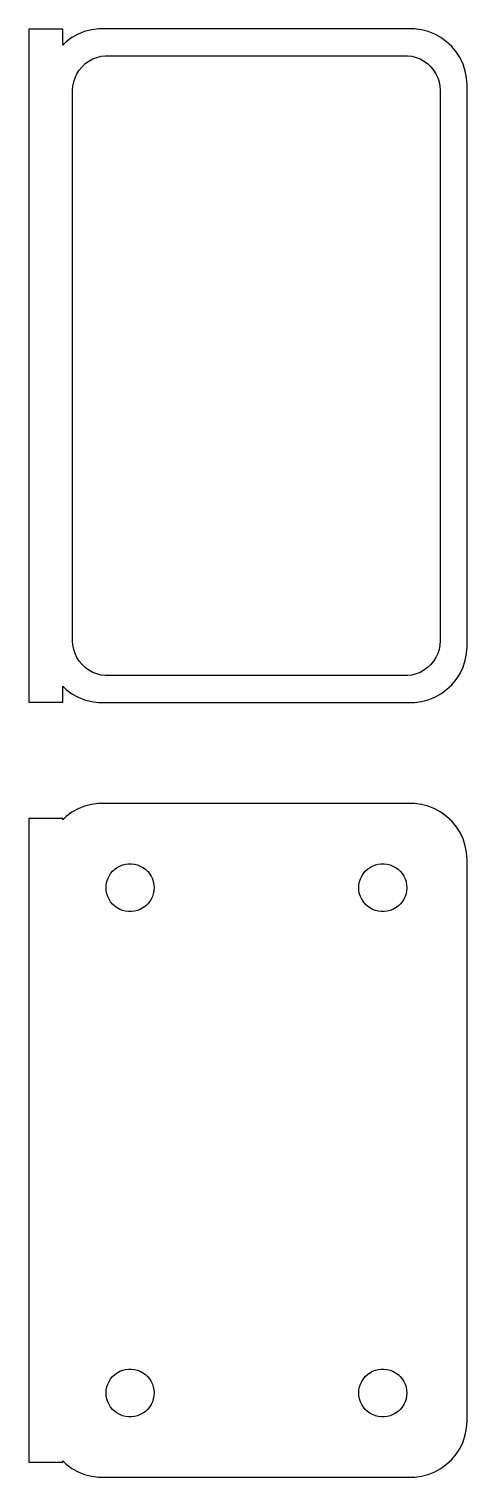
# Model space of a CAD drawing. Header units: metres. Extents: x -20 to 19, y 108 to 237.
import ezdxf

# ---------------------------------------------------------------- set-up
doc = ezdxf.new("R2010")
doc.units = ezdxf.units.M

msp = doc.modelspace()

# ---------------------------------------------------------------- linework, layer by layer
for p, q in [((-17.25, 236.979), (-20.25, 236.979)), ((-20.25, 236.979), (-20.25, 177.021)), ((-17.25, 235.559), (-17.25, 236.979)), ((-16.4291, 236.222), (-16.9371, 235.853)), ((-15.8789, 236.524), (-16.4291, 236.222)), ((-15.2951, 236.755), (-15.8789, 236.524)), ((-14.6869, 236.911), (-15.2951, 236.755)), ((-14.0639, 236.99), (-14.6869, 236.911)), ((14.0639, 236.99), (-14.0639, 236.99)), ((14.6869, 236.911), (14.0639, 236.99)), ((15.2951, 236.755), (14.6869, 236.911)), ((15.8789, 236.524), (15.2951, 236.755)), ((16.4291, 236.222), (15.8789, 236.524)), ((16.9371, 235.853), (16.4291, 236.222)), ((-16.9371, 235.853), (-17.25, 235.559)), ((17.3948, 235.423), (16.9371, 235.853)), ((17.7951, 234.939), (17.3948, 235.423)), ((18.1315, 234.409), (17.7951, 234.939)), ((-15.7684, 233.33), (-15.5192, 233.631)), ((-15.5192, 233.631), (-15.2342, 233.899)), ((-15.2342, 233.899), (-14.918, 234.128)), ((-14.918, 234.128), (-14.5754, 234.317)), ((-14.5754, 234.317), (-14.2119, 234.461)), ((-14.2119, 234.461), (-13.8333, 234.558)), ((-13.8333, 234.558), (-13.4454, 234.607)), ((-13.4454, 234.607), (13.4454, 234.607)), ((13.4454, 234.607), (13.8333, 234.558)), ((13.8333, 234.558), (14.2119, 234.461)), ((14.2119, 234.461), (14.5754, 234.317)), ((14.5754, 234.317), (14.918, 234.128)), ((14.918, 234.128), (15.2342, 233.899)), ((15.2342, 233.899), (15.5192, 233.631)), ((15.5192, 233.631), (15.7684, 233.33)), ((18.3989, 233.841), (18.1315, 234.409)), ((18.5929, 233.243), (18.3989, 233.841)), ((-16.3384, 231.89), (-16.2651, 232.274)), ((-16.2651, 232.274), (-16.1443, 232.646)), ((-16.1443, 232.646), (-15.9779, 233)), ((-15.9779, 233), (-15.7684, 233.33)), ((15.7684, 233.33), (15.9779, 233)), ((15.9779, 233), (16.1443, 232.646)), ((16.1443, 232.646), (16.2651, 232.274)), ((16.2651, 232.274), (16.3384, 231.89)), ((18.7106, 232.627), (18.5929, 233.243)), ((18.75, 232), (18.7106, 232.627)), ((-16.3629, 231.5), (-16.3384, 231.89)), ((-16.3629, 182.5), (-16.3629, 231.5)), ((16.3384, 231.89), (16.3629, 231.5)), ((16.3629, 231.5), (16.3629, 182.5)), ((18.75, 182), (18.75, 232)), ((-16.3384, 182.11), (-16.3629, 182.5)), ((-16.2651, 181.726), (-16.3384, 182.11)), ((16.3384, 182.11), (16.2651, 181.726)), ((16.3629, 182.5), (16.3384, 182.11)), ((18.7106, 181.373), (18.75, 182)), ((-16.1443, 181.354), (-16.2651, 181.726)), ((-15.9779, 181), (-16.1443, 181.354)), ((-15.7684, 180.67), (-15.9779, 181)), ((-15.5192, 180.369), (-15.7684, 180.67)), ((15.7684, 180.67), (15.5192, 180.369)), ((15.9779, 181), (15.7684, 180.67)), ((16.1443, 181.354), (15.9779, 181)), ((16.2651, 181.726), (16.1443, 181.354)), ((18.3989, 180.159), (18.5929, 180.757)), ((18.5929, 180.757), (18.7106, 181.373)), ((-15.2342, 180.101), (-15.5192, 180.369)), ((-14.918, 179.872), (-15.2342, 180.101)), ((-14.5754, 179.683), (-14.918, 179.872)), ((-14.2119, 179.539), (-14.5754, 179.683)), ((-13.8333, 179.442), (-14.2119, 179.539)), ((-13.4454, 179.393), (-13.8333, 179.442)), ((13.4454, 179.393), (-13.4454, 179.393)), ((13.8333, 179.442), (13.4454, 179.393)), ((14.2119, 179.539), (13.8333, 179.442)), ((14.5754, 179.683), (14.2119, 179.539)), ((14.918, 179.872), (14.5754, 179.683)), ((15.2342, 180.101), (14.918, 179.872)), ((15.5192, 180.369), (15.2342, 180.101)), ((17.7951, 179.061), (18.1315, 179.591)), ((18.1315, 179.591), (18.3989, 180.159)), ((-17.25, 177.021), (-17.25, 178.441)), ((-17.25, 178.441), (-16.9371, 178.147)), ((-16.9371, 178.147), (-16.4291, 177.778)), ((16.4291, 177.778), (16.9371, 178.147)), ((16.9371, 178.147), (17.3948, 178.577)), ((17.3948, 178.577), (17.7951, 179.061)), ((-20.25, 177.021), (-17.25, 177.021)), ((-16.4291, 177.778), (-15.8789, 177.476)), ((-15.8789, 177.476), (-15.2951, 177.245)), ((-15.2951, 177.245), (-14.6869, 177.089)), ((-14.6869, 177.089), (-14.0639, 177.01)), ((-14.0639, 177.01), (14.0639, 177.01)), ((14.0639, 177.01), (14.6869, 177.089)), ((14.6869, 177.089), (15.2951, 177.245)), ((15.2951, 177.245), (15.8789, 177.476)), ((15.8789, 177.476), (16.4291, 177.778)), ((-15.2951, 167.755), (-15.8789, 167.524)), ((-14.6869, 167.911), (-15.2951, 167.755)), ((-14.0639, 167.99), (-14.6869, 167.911)), ((14.0639, 167.99), (-14.0639, 167.99)), ((14.6869, 167.911), (14.0639, 167.99)), ((15.2951, 167.755), (14.6869, 167.911)), ((15.8789, 167.524), (15.2951, 167.755)), ((-17.25, 166.653), (-20.25, 166.653)), ((-20.25, 166.653), (-20.25, 109.347)), ((-16.9371, 166.853), (-17.25, 166.559)), ((-17.25, 166.559), (-17.25, 166.653)), ((-16.4291, 167.222), (-16.9371, 166.853)), ((-15.8789, 167.524), (-16.4291, 167.222)), ((16.4291, 167.222), (15.8789, 167.524)), ((16.9371, 166.853), (16.4291, 167.222)), ((17.3948, 166.423), (16.9371, 166.853)), ((17.7951, 165.939), (17.3948, 166.423)), ((18.1315, 165.409), (17.7951, 165.939)), ((18.3989, 164.841), (18.1315, 165.409)), ((18.5929, 164.243), (18.3989, 164.841)), ((18.7106, 163.627), (18.5929, 164.243)), ((-12.1591, 162.432), (-11.9098, 162.531)), ((-11.9098, 162.531), (-11.6501, 162.597)), ((-11.6501, 162.597), (-11.3841, 162.631)), ((-11.3841, 162.631), (-11.1159, 162.631)), ((-11.1159, 162.631), (-10.8499, 162.597)), ((-10.8499, 162.597), (-10.5901, 162.531)), ((-10.5901, 162.531), (-10.3408, 162.432)), ((10.3408, 162.432), (10.5901, 162.531)), ((10.5901, 162.531), (10.8499, 162.597)), ((10.8499, 162.597), (11.1159, 162.631)), ((11.1159, 162.631), (11.3841, 162.631)), ((11.3841, 162.631), (11.6501, 162.597)), ((11.6501, 162.597), (11.9098, 162.531)), ((11.9098, 162.531), (12.1591, 162.432)), ((18.75, 163), (18.7106, 163.627)), ((18.75, 113), (18.75, 163)), ((-13.3182, 161.031), (-13.2353, 161.286)), ((-13.2353, 161.286), (-13.1212, 161.529)), ((-13.1212, 161.529), (-12.9775, 161.755)), ((-12.9775, 161.755), (-12.8065, 161.962)), ((-12.8065, 161.962), (-12.6111, 162.145)), ((-12.6111, 162.145), (-12.3941, 162.303)), ((-12.3941, 162.303), (-12.1591, 162.432)), ((-10.3408, 162.432), (-10.1059, 162.303)), ((-10.1059, 162.303), (-9.8889, 162.145)), ((-9.8889, 162.145), (-9.69344, 161.962)), ((-9.69344, 161.962), (-9.52251, 161.755)), ((-9.52251, 161.755), (-9.37881, 161.529)), ((-9.37881, 161.529), (-9.26465, 161.286)), ((-9.26465, 161.286), (-9.18178, 161.031)), ((9.18178, 161.031), (9.26465, 161.286)), ((9.26465, 161.286), (9.37881, 161.529)), ((9.37881, 161.529), (9.52251, 161.755)), ((9.52251, 161.755), (9.69344, 161.962)), ((9.69344, 161.962), (9.8889, 162.145)), ((9.8889, 162.145), (10.1059, 162.303)), ((10.1059, 162.303), (10.3408, 162.432)), ((12.1591, 162.432), (12.3941, 162.303)), ((12.3941, 162.303), (12.6111, 162.145)), ((12.6111, 162.145), (12.8065, 161.962)), ((12.8065, 161.962), (12.9775, 161.755)), ((12.9775, 161.755), (13.1212, 161.529)), ((13.1212, 161.529), (13.2353, 161.286)), ((13.2353, 161.286), (13.3182, 161.031)), ((-13.3853, 160.5), (-13.3685, 160.768)), ((-13.3685, 160.232), (-13.3853, 160.5)), ((-13.3685, 160.768), (-13.3182, 161.031)), ((-13.3182, 159.969), (-13.3685, 160.232)), ((-13.2353, 159.714), (-13.3182, 159.969)), ((-9.18178, 159.969), (-9.26465, 159.714)), ((-9.18178, 161.031), (-9.13153, 160.768)), ((-9.13153, 160.232), (-9.18178, 159.969)), ((-9.13153, 160.768), (-9.1147, 160.5)), ((-9.1147, 160.5), (-9.13153, 160.232)), ((9.1147, 160.5), (9.13153, 160.768)), ((9.13153, 160.232), (9.1147, 160.5)), ((9.13153, 160.768), (9.18178, 161.031)), ((9.18178, 159.969), (9.13153, 160.232)), ((9.26465, 159.714), (9.18178, 159.969)), ((13.3182, 159.969), (13.2353, 159.714)), ((13.3182, 161.031), (13.3685, 160.768)), ((13.3685, 160.232), (13.3182, 159.969)), ((13.3685, 160.768), (13.3853, 160.5)), ((13.3853, 160.5), (13.3685, 160.232)), ((-13.1212, 159.471), (-13.2353, 159.714)), ((-12.9775, 159.245), (-13.1212, 159.471)), ((-12.8065, 159.038), (-12.9775, 159.245)), ((-12.6111, 158.855), (-12.8065, 159.038)), ((-12.3941, 158.697), (-12.6111, 158.855)), ((-12.1591, 158.568), (-12.3941, 158.697)), ((-10.1059, 158.697), (-10.3408, 158.568)), ((-9.8889, 158.855), (-10.1059, 158.697)), ((-9.69344, 159.038), (-9.8889, 158.855)), ((-9.52251, 159.245), (-9.69344, 159.038)), ((-9.37881, 159.471), (-9.52251, 159.245)), ((-9.26465, 159.714), (-9.37881, 159.471)), ((9.37881, 159.471), (9.26465, 159.714)), ((9.52251, 159.245), (9.37881, 159.471)), ((9.69344, 159.038), (9.52251, 159.245)), ((9.8889, 158.855), (9.69344, 159.038)), ((10.1059, 158.697), (9.8889, 158.855)), ((10.3408, 158.568), (10.1059, 158.697)), ((12.3941, 158.697), (12.1591, 158.568)), ((12.6111, 158.855), (12.3941, 158.697)), ((12.8065, 159.038), (12.6111, 158.855)), ((12.9775, 159.245), (12.8065, 159.038)), ((13.1212, 159.471), (12.9775, 159.245)), ((13.2353, 159.714), (13.1212, 159.471)), ((-11.9098, 158.469), (-12.1591, 158.568)), ((-11.6501, 158.403), (-11.9098, 158.469)), ((-11.3841, 158.369), (-11.6501, 158.403)), ((-11.1159, 158.369), (-11.3841, 158.369)), ((-10.8499, 158.403), (-11.1159, 158.369)), ((-10.5901, 158.469), (-10.8499, 158.403)), ((-10.3408, 158.568), (-10.5901, 158.469)), ((10.5901, 158.469), (10.3408, 158.568)), ((10.8499, 158.403), (10.5901, 158.469)), ((11.1159, 158.369), (10.8499, 158.403)), ((11.3841, 158.369), (11.1159, 158.369)), ((11.6501, 158.403), (11.3841, 158.369)), ((11.9098, 158.469), (11.6501, 158.403)), ((12.1591, 158.568), (11.9098, 158.469)), ((-12.3941, 117.303), (-12.1591, 117.432)), ((-12.1591, 117.432), (-11.9098, 117.531)), ((-11.9098, 117.531), (-11.6501, 117.597)), ((-11.6501, 117.597), (-11.3841, 117.631)), ((-11.3841, 117.631), (-11.1159, 117.631)), ((-11.1159, 117.631), (-10.8499, 117.597)), ((-10.8499, 117.597), (-10.5901, 117.531)), ((-10.5901, 117.531), (-10.3408, 117.432)), ((-10.3408, 117.432), (-10.1059, 117.303)), ((10.1059, 117.303), (10.3408, 117.432)), ((10.3408, 117.432), (10.5901, 117.531)), ((10.5901, 117.531), (10.8499, 117.597)), ((10.8499, 117.597), (11.1159, 117.631)), ((11.1159, 117.631), (11.3841, 117.631)), ((11.3841, 117.631), (11.6501, 117.597)), ((11.6501, 117.597), (11.9098, 117.531)), ((11.9098, 117.531), (12.1591, 117.432)), ((12.1591, 117.432), (12.3941, 117.303)), ((-13.3182, 116.031), (-13.2353, 116.286)), ((-13.2353, 116.286), (-13.1212, 116.529)), ((-13.1212, 116.529), (-12.9775, 116.755)), ((-12.9775, 116.755), (-12.8065, 116.962)), ((-12.8065, 116.962), (-12.6111, 117.145)), ((-12.6111, 117.145), (-12.3941, 117.303)), ((-10.1059, 117.303), (-9.8889, 117.145)), ((-9.8889, 117.145), (-9.69344, 116.962)), ((-9.69344, 116.962), (-9.52251, 116.755)), ((-9.52251, 116.755), (-9.37881, 116.529)), ((-9.37881, 116.529), (-9.26465, 116.286)), ((-9.26465, 116.286), (-9.18178, 116.031)), ((9.18178, 116.031), (9.26465, 116.286)), ((9.26465, 116.286), (9.37881, 116.529)), ((9.37881, 116.529), (9.52251, 116.755)), ((9.52251, 116.755), (9.69344, 116.962)), ((9.69344, 116.962), (9.8889, 117.145)), ((9.8889, 117.145), (10.1059, 117.303)), ((12.3941, 117.303), (12.6111, 117.145)), ((12.6111, 117.145), (12.8065, 116.962)), ((12.8065, 116.962), (12.9775, 116.755)), ((12.9775, 116.755), (13.1212, 116.529)), ((13.1212, 116.529), (13.2353, 116.286)), ((13.2353, 116.286), (13.3182, 116.031)), ((-13.3853, 115.5), (-13.3685, 115.768)), ((-13.3685, 115.232), (-13.3853, 115.5)), ((-13.3685, 115.768), (-13.3182, 116.031)), ((-13.3182, 114.969), (-13.3685, 115.232)), ((-13.2353, 114.714), (-13.3182, 114.969)), ((-9.18178, 114.969), (-9.26465, 114.714)), ((-9.18178, 116.031), (-9.13153, 115.768)), ((-9.13153, 115.232), (-9.18178, 114.969)), ((-9.13153, 115.768), (-9.1147, 115.5)), ((-9.1147, 115.5), (-9.13153, 115.232)), ((9.1147, 115.5), (9.13153, 115.768)), ((9.13153, 115.232), (9.1147, 115.5)), ((9.13153, 115.768), (9.18178, 116.031)), ((9.18178, 114.969), (9.13153, 115.232)), ((9.26465, 114.714), (9.18178, 114.969)), ((13.3182, 114.969), (13.2353, 114.714)), ((13.3182, 116.031), (13.3685, 115.768)), ((13.3685, 115.232), (13.3182, 114.969)), ((13.3685, 115.768), (13.3853, 115.5)), ((13.3853, 115.5), (13.3685, 115.232)), ((-13.1212, 114.471), (-13.2353, 114.714)), ((-12.9775, 114.245), (-13.1212, 114.471)), ((-12.8065, 114.038), (-12.9775, 114.245)), ((-12.6111, 113.855), (-12.8065, 114.038)), ((-12.3941, 113.697), (-12.6111, 113.855)), ((-12.1591, 113.568), (-12.3941, 113.697)), ((-11.9098, 113.469), (-12.1591, 113.568)), ((-10.3408, 113.568), (-10.5901, 113.469)), ((-10.1059, 113.697), (-10.3408, 113.568)), ((-9.8889, 113.855), (-10.1059, 113.697)), ((-9.69344, 114.038), (-9.8889, 113.855)), ((-9.52251, 114.245), (-9.69344, 114.038)), ((-9.37881, 114.471), (-9.52251, 114.245)), ((-9.26465, 114.714), (-9.37881, 114.471)), ((9.37881, 114.471), (9.26465, 114.714)), ((9.52251, 114.245), (9.37881, 114.471)), ((9.69344, 114.038), (9.52251, 114.245)), ((9.8889, 113.855), (9.69344, 114.038)), ((10.1059, 113.697), (9.8889, 113.855)), ((10.3408, 113.568), (10.1059, 113.697)), ((10.5901, 113.469), (10.3408, 113.568)), ((12.1591, 113.568), (11.9098, 113.469)), ((12.3941, 113.697), (12.1591, 113.568)), ((12.6111, 113.855), (12.3941, 113.697)), ((12.8065, 114.038), (12.6111, 113.855)), ((12.9775, 114.245), (12.8065, 114.038)), ((13.1212, 114.471), (12.9775, 114.245)), ((13.2353, 114.714), (13.1212, 114.471)), ((-11.6501, 113.403), (-11.9098, 113.469)), ((-11.3841, 113.369), (-11.6501, 113.403)), ((-11.1159, 113.369), (-11.3841, 113.369)), ((-10.8499, 113.403), (-11.1159, 113.369)), ((-10.5901, 113.469), (-10.8499, 113.403)), ((10.8499, 113.403), (10.5901, 113.469)), ((11.1159, 113.369), (10.8499, 113.403)), ((11.3841, 113.369), (11.1159, 113.369)), ((11.6501, 113.403), (11.3841, 113.369)), ((11.9098, 113.469), (11.6501, 113.403)), ((18.5929, 111.757), (18.7106, 112.373)), ((18.7106, 112.373), (18.75, 113)), ((18.1315, 110.591), (18.3989, 111.159)), ((18.3989, 111.159), (18.5929, 111.757)), ((17.3948, 109.577), (17.7951, 110.061)), ((17.7951, 110.061), (18.1315, 110.591)), ((-20.25, 109.347), (-17.25, 109.347)), ((-17.25, 109.347), (-17.25, 109.441)), ((-17.25, 109.441), (-16.9371, 109.147)), ((-16.9371, 109.147), (-16.4291, 108.778)), ((-16.4291, 108.778), (-15.8789, 108.476)), ((-15.8789, 108.476), (-15.2951, 108.245)), ((15.2951, 108.245), (15.8789, 108.476)), ((15.8789, 108.476), (16.4291, 108.778)), ((16.4291, 108.778), (16.9371, 109.147)), ((16.9371, 109.147), (17.3948, 109.577)), ((-15.2951, 108.245), (-14.6869, 108.089)), ((-14.6869, 108.089), (-14.0639, 108.01)), ((-14.0639, 108.01), (14.0639, 108.01)), ((14.0639, 108.01), (14.6869, 108.089)), ((14.6869, 108.089), (15.2951, 108.245))]:
    msp.add_line(p, q)

doc.saveas('drawing.dxf')
